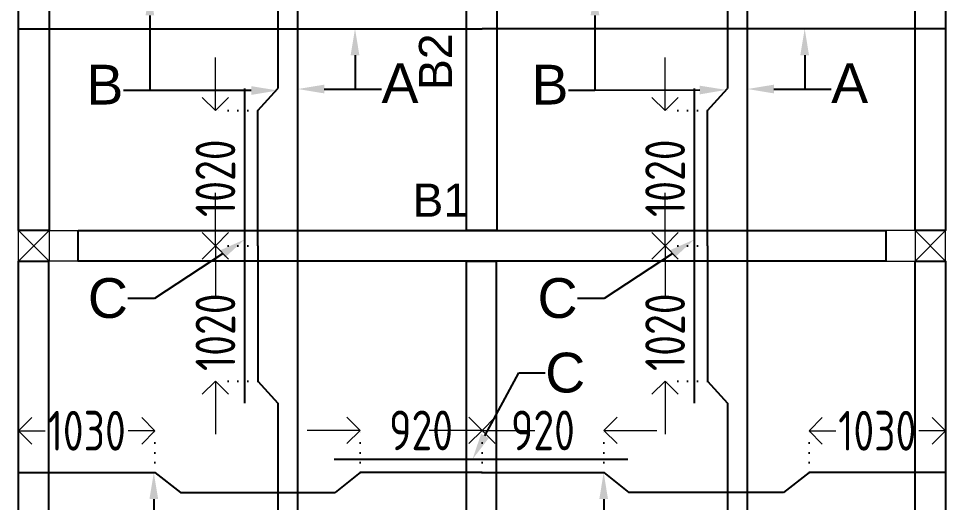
# Model space of a CAD drawing. Header units: inches. Extents: x -605 to 2991212, y -2872845 to 0.
# Drawn here: x 2805439 to 2812439, y -2114542 to -2110893 of the extents above; entities that cross this region are included whole.
import ezdxf
from ezdxf import colors
from ezdxf.entities.mleader import LeaderData, LeaderLine
from ezdxf.enums import TextEntityAlignment as Align
from ezdxf.math import Vec2, Vec3

# ---------------------------------------------------------------- set-up
doc = ezdxf.new("R2010")
doc.units = ezdxf.units.IN
doc.header["$LTSCALE"] = 600
doc.header["$MEASUREMENT"] = 0
doc.linetypes.add('DOT2', pattern=[0.125, 0, -0.125])
for name, color, linetype, lineweight in [('rDIMension', 1, 'Continuous', 18), ('rRCC 2', 40, 'Continuous', 15), ('rREINF 1', 1, 'Continuous', 25)]:
    doc.layers.add(name, color=color, linetype=linetype, lineweight=lineweight)
doc.styles.add('DIM', font='geniso.shx', dxfattribs={"width": 0.85})
doc.styles.get("Standard").update_dxf_attribs({"font": 'arial.ttf'})
doc.dimstyles.new('ST-100', dxfattribs={"dimscale": 100, "dimtxt": 2.5, "dimasz": 2, "dimexe": 0.18, "dimexo": 0.0625, "dimgap": 0.2, "dimtad": 0, "dimdec": 0, "dimzin": 0, "dimdsep": 46, "dimtxsty": 'DIM', "dimblk": 'OPEN90', "dimcen": 0.09, "dimclrd": 256, "dimclrt": 7, "dimadec": 0, "dimazin": 0, "dimtfac": 1, "dimtdec": 0, "dimtofl": 0, "dimtmove": 0, "dimatfit": 3, "dimldrblk": 'OPEN90', "dimfxl": 1, "dimtolj": 1, "dimtzin": 0, "dimlwd": -1, "dimarcsym": 0})

# ---------------------------------------------------------------- blocks, each defined once
blk = doc.blocks.new('_Open90')
at = {"color": 0, "linetype": 'ByBlock', "lineweight": -2}
for p, q in [((-0.5, 0.5), (0, 0)), ((0, 0), (-1, 0)), ((0, 0), (-0.5, -0.5))]:
    blk.add_line(p, q, dxfattribs=at)
blk = doc.blocks.new('*D111')
at = {"layer": 'Defpoints', "color": 0, "linetype": 'ByBlock', "transparency": 16777216}
for p in [(2806468.9, -2114001.7), (2805438.9, -2114317.5), (2806468.9, -2114317.5)]:
    blk.add_point(p, dxfattribs=at)
at = {"layer": 'rDIMension', "color": 0, "linetype": 'DOT2', "lineweight": -2, "transparency": 16777216}
for p, q in [((2805438.9, -2114317.5), (2805438.9, -2114001.7)), ((2806468.9, -2114317.5), (2806468.9, -2114001.7))]:
    blk.add_line(p, q, dxfattribs=at)
at = {"layer": 'rDIMension', "transparency": 16777216}
for p, q in [((2805638.9, -2114001.7), (2805640.5, -2114001.7)), ((2806268.9, -2114001.7), (2806267.2, -2114001.7))]:
    blk.add_line(p, q, dxfattribs=at)
at = {"layer": 'rDIMension', "linetype": 'ByBlock', "transparency": 16777216, "xscale": 200, "yscale": 200, "zscale": 200, "rotation": 180}
blk.add_blockref('_Open90', (2805438.9, -2114001.7), dxfattribs=at)
at = {"layer": 'rDIMension', "linetype": 'ByBlock', "transparency": 16777216, "xscale": 200, "yscale": 200, "zscale": 200}
blk.add_blockref('_Open90', (2806468.9, -2114001.7), dxfattribs=at)
at = {"layer": 'rDIMension', "color": 7, "linetype": 'ByBlock', "transparency": 16777216, "insert": (2805953.9, -2114001.7), "char_height": 300, "attachment_point": 5, "style": 'DIM'}
blk.add_mtext('\\A1;1030', dxfattribs=at)
blk = doc.blocks.new('*D112')
at = {"layer": 'Defpoints', "color": 0, "linetype": 'ByBlock', "transparency": 16777216}
for p in [(2808938.9, -2113999.1), (2808018.9, -2114317.5), (2808938.9, -2114317.5)]:
    blk.add_point(p, dxfattribs=at)
at = {"layer": 'rDIMension', "transparency": 16777216}
for p, q in [((2807818.9, -2113999.1), (2807618.9, -2113999.1)), ((2809138.9, -2113999.1), (2809338.9, -2113999.1))]:
    blk.add_line(p, q, dxfattribs=at)
at = {"layer": 'rDIMension', "color": 0, "linetype": 'DOT2', "lineweight": -2, "transparency": 16777216}
for p, q in [((2808018.9, -2114317.5), (2808018.9, -2113999.1)), ((2808938.9, -2114317.5), (2808938.9, -2113999.1))]:
    blk.add_line(p, q, dxfattribs=at)
at = {"layer": 'rDIMension', "linetype": 'ByBlock', "transparency": 16777216, "xscale": 200, "yscale": 200, "zscale": 200}
blk.add_blockref('_Open90', (2808018.9, -2113999.1), dxfattribs=at)
at = {"layer": 'rDIMension', "linetype": 'ByBlock', "transparency": 16777216, "xscale": 200, "yscale": 200, "zscale": 200, "rotation": 180}
blk.add_blockref('_Open90', (2808938.9, -2113999.1), dxfattribs=at)
at = {"layer": 'rDIMension', "color": 7, "linetype": 'ByBlock', "transparency": 16777216, "insert": (2808478.9, -2113999.1), "char_height": 300, "attachment_point": 5, "style": 'DIM'}
blk.add_mtext('\\A1;920', dxfattribs=at)
blk = doc.blocks.new('*D113')
at = {"layer": 'Defpoints', "color": 0, "linetype": 'ByBlock', "transparency": 16777216}
for p in [(2811408.9, -2114001.7), (2811408.9, -2114317.5), (2812438.9, -2114317.5)]:
    blk.add_point(p, dxfattribs=at)
at = {"layer": 'rDIMension', "color": 0, "linetype": 'DOT2', "lineweight": -2, "transparency": 16777216}
for p, q in [((2811408.9, -2114317.5), (2811408.9, -2114001.7)), ((2812438.9, -2114317.5), (2812438.9, -2114001.7))]:
    blk.add_line(p, q, dxfattribs=at)
at = {"layer": 'rDIMension', "transparency": 16777216}
for p, q in [((2811608.9, -2114001.7), (2811610.5, -2114001.7)), ((2812238.9, -2114001.7), (2812237.2, -2114001.7))]:
    blk.add_line(p, q, dxfattribs=at)
at = {"layer": 'rDIMension', "linetype": 'ByBlock', "transparency": 16777216, "xscale": 200, "yscale": 200, "zscale": 200, "rotation": 180}
blk.add_blockref('_Open90', (2811408.9, -2114001.7), dxfattribs=at)
at = {"layer": 'rDIMension', "linetype": 'ByBlock', "transparency": 16777216, "xscale": 200, "yscale": 200, "zscale": 200}
blk.add_blockref('_Open90', (2812438.9, -2114001.7), dxfattribs=at)
at = {"layer": 'rDIMension', "color": 7, "linetype": 'ByBlock', "transparency": 16777216, "insert": (2811923.9, -2114001.7), "char_height": 300, "attachment_point": 5, "style": 'DIM'}
blk.add_mtext('\\A1;1030', dxfattribs=at)
blk = doc.blocks.new('*D114')
at = {"layer": 'Defpoints', "color": 0, "linetype": 'ByBlock', "transparency": 16777216}
for p in [(2808938.9, -2113999.1), (2808938.9, -2114317.5), (2809858.9, -2114317.5)]:
    blk.add_point(p, dxfattribs=at)
at = {"layer": 'rDIMension', "transparency": 16777216}
for p, q in [((2808738.9, -2113999.1), (2808538.9, -2113999.1)), ((2810058.9, -2113999.1), (2810258.9, -2113999.1))]:
    blk.add_line(p, q, dxfattribs=at)
at = {"layer": 'rDIMension', "color": 0, "linetype": 'DOT2', "lineweight": -2, "transparency": 16777216}
for p, q in [((2808938.9, -2114317.5), (2808938.9, -2113999.1)), ((2809858.9, -2114317.5), (2809858.9, -2113999.1))]:
    blk.add_line(p, q, dxfattribs=at)
at = {"layer": 'rDIMension', "linetype": 'ByBlock', "transparency": 16777216, "xscale": 200, "yscale": 200, "zscale": 200}
blk.add_blockref('_Open90', (2808938.9, -2113999.1), dxfattribs=at)
at = {"layer": 'rDIMension', "linetype": 'ByBlock', "transparency": 16777216, "xscale": 200, "yscale": 200, "zscale": 200, "rotation": 180}
blk.add_blockref('_Open90', (2809858.9, -2113999.1), dxfattribs=at)
at = {"layer": 'rDIMension', "color": 7, "linetype": 'ByBlock', "transparency": 16777216, "insert": (2809398.9, -2113999.1), "char_height": 300, "attachment_point": 5, "style": 'DIM'}
blk.add_mtext('\\A1;920', dxfattribs=at)
blk = doc.blocks.new('*D140')
at = {"layer": 'Defpoints', "color": 0, "linetype": 'ByBlock', "transparency": 16777216}
for p in [(2807246.4, -2111586.9), (2806925.7, -2112606.9), (2807246.4, -2112606.9)]:
    blk.add_point(p, dxfattribs=at)
at = {"layer": 'rDIMension', "transparency": 16777216}
for p, q in [((2806925.7, -2111386.9), (2806925.7, -2111186.9)), ((2806925.7, -2112806.9), (2806925.7, -2113006.9))]:
    blk.add_line(p, q, dxfattribs=at)
at = {"layer": 'rDIMension', "color": 0, "linetype": 'DOT2', "lineweight": -2, "transparency": 16777216}
for p, q in [((2807246.4, -2111586.9), (2806925.7, -2111586.9)), ((2807246.4, -2112606.9), (2806925.7, -2112606.9))]:
    blk.add_line(p, q, dxfattribs=at)
at = {"layer": 'rDIMension', "linetype": 'ByBlock', "transparency": 16777216, "xscale": 200, "yscale": 200, "zscale": 200}
for p, rotation in [((2806925.7, -2111586.9), 270), ((2806925.7, -2112606.9), 90)]:
    blk.add_blockref('_Open90', p, dxfattribs=dict(at, rotation=rotation))
at = {"layer": 'rDIMension', "color": 7, "linetype": 'ByBlock', "transparency": 16777216, "insert": (2806925.7, -2112096.9), "char_height": 300, "attachment_point": 5, "rotation": 90, "style": 'DIM'}
blk.add_mtext('\\A1;1020', dxfattribs=at)
blk = doc.blocks.new('*D142')
at = {"layer": 'Defpoints', "color": 0, "linetype": 'ByBlock', "transparency": 16777216}
for p in [(2810642.2, -2111586.9), (2810321.5, -2112606.9), (2810642.2, -2112606.9)]:
    blk.add_point(p, dxfattribs=at)
at = {"layer": 'rDIMension', "transparency": 16777216}
for p, q in [((2810321.5, -2111386.9), (2810321.5, -2111186.9)), ((2810321.5, -2112806.9), (2810321.5, -2113006.9))]:
    blk.add_line(p, q, dxfattribs=at)
at = {"layer": 'rDIMension', "color": 0, "linetype": 'DOT2', "lineweight": -2, "transparency": 16777216}
for p, q in [((2810642.2, -2111586.9), (2810321.5, -2111586.9)), ((2810642.2, -2112606.9), (2810321.5, -2112606.9))]:
    blk.add_line(p, q, dxfattribs=at)
at = {"layer": 'rDIMension', "linetype": 'ByBlock', "transparency": 16777216, "xscale": 200, "yscale": 200, "zscale": 200}
for p, rotation in [((2810321.5, -2111586.9), 270), ((2810321.5, -2112606.9), 90)]:
    blk.add_blockref('_Open90', p, dxfattribs=dict(at, rotation=rotation))
at = {"layer": 'rDIMension', "color": 7, "linetype": 'ByBlock', "transparency": 16777216, "insert": (2810321.5, -2112096.9), "char_height": 300, "attachment_point": 5, "rotation": 90, "style": 'DIM'}
blk.add_mtext('\\A1;1020', dxfattribs=at)
blk = doc.blocks.new('*D143')
at = {"layer": 'Defpoints', "color": 0, "linetype": 'ByBlock', "transparency": 16777216}
for p in [(2806925.7, -2112606.9), (2807246.4, -2112606.9), (2807246.4, -2113626.9)]:
    blk.add_point(p, dxfattribs=at)
at = {"layer": 'rDIMension', "transparency": 16777216}
for p, q in [((2806925.7, -2112406.9), (2806925.7, -2112206.9)), ((2806925.7, -2113826.9), (2806925.7, -2114026.9))]:
    blk.add_line(p, q, dxfattribs=at)
at = {"layer": 'rDIMension', "color": 0, "linetype": 'DOT2', "lineweight": -2, "transparency": 16777216}
for p, q in [((2807246.4, -2112606.9), (2806925.7, -2112606.9)), ((2807246.4, -2113626.9), (2806925.7, -2113626.9))]:
    blk.add_line(p, q, dxfattribs=at)
at = {"layer": 'rDIMension', "linetype": 'ByBlock', "transparency": 16777216, "xscale": 200, "yscale": 200, "zscale": 200}
for p, rotation in [((2806925.7, -2112606.9), 270), ((2806925.7, -2113626.9), 90)]:
    blk.add_blockref('_Open90', p, dxfattribs=dict(at, rotation=rotation))
at = {"layer": 'rDIMension', "color": 7, "linetype": 'ByBlock', "transparency": 16777216, "insert": (2806925.7, -2113258.6), "char_height": 300, "attachment_point": 5, "rotation": 90, "style": 'DIM'}
blk.add_mtext('\\A1;1020', dxfattribs=at)
blk = doc.blocks.new('*D145')
at = {"layer": 'Defpoints', "color": 0, "linetype": 'ByBlock', "transparency": 16777216}
for p in [(2810321.5, -2112606.9), (2810642.2, -2112606.9), (2810642.2, -2113626.9)]:
    blk.add_point(p, dxfattribs=at)
at = {"layer": 'rDIMension', "transparency": 16777216}
for p, q in [((2810321.5, -2112406.9), (2810321.5, -2112206.9)), ((2810321.5, -2113826.9), (2810321.5, -2114026.9))]:
    blk.add_line(p, q, dxfattribs=at)
at = {"layer": 'rDIMension', "color": 0, "linetype": 'DOT2', "lineweight": -2, "transparency": 16777216}
for p, q in [((2810642.2, -2112606.9), (2810321.5, -2112606.9)), ((2810642.2, -2113626.9), (2810321.5, -2113626.9))]:
    blk.add_line(p, q, dxfattribs=at)
at = {"layer": 'rDIMension', "linetype": 'ByBlock', "transparency": 16777216, "xscale": 200, "yscale": 200, "zscale": 200}
for p, rotation in [((2810321.5, -2112606.9), 270), ((2810321.5, -2113626.9), 90)]:
    blk.add_blockref('_Open90', p, dxfattribs=dict(at, rotation=rotation))
at = {"layer": 'rDIMension', "color": 7, "linetype": 'ByBlock', "transparency": 16777216, "insert": (2810321.5, -2113258.6), "char_height": 300, "attachment_point": 5, "rotation": 90, "style": 'DIM'}
blk.add_mtext('\\A1;1020', dxfattribs=at)

msp = doc.modelspace()

# ---------------------------------------------------------------- linework, layer by layer
at = {"color": 4, "linetype": 'ByBlock'}
for points in [[(2807546.4, -2108906.9), (2807546.4, -2112606.9)], [(2810942.2, -2108906.9), (2810942.2, -2112606.9)], [(2807396.4, -2110093.8), (2807396.4, -2111420.1)], [(2810792.2, -2110093.8), (2810792.2, -2111420.1)], [(2805438.9, -2110969), (2808938.9, -2110969)], [(2812438.9, -2110969), (2808938.9, -2110969)], [(2807146.4, -2111420.1), (2807146.4, -2113793.8)], [(2807246.4, -2112606.9), (2807246.4, -2111586.9), (2807396.4, -2111420.1)], [(2810542.2, -2111420.1), (2810542.2, -2113793.8)], [(2810642.2, -2112606.9), (2810642.2, -2111586.9), (2810792.2, -2111420.1)], [(2807246.4, -2112606.9), (2807246.4, -2113626.9), (2807396.4, -2113793.8)], [(2807546.4, -2112606.9), (2807546.4, -2116306.9)], [(2810642.2, -2112606.9), (2810642.2, -2113626.9), (2810792.2, -2113793.8)], [(2810942.2, -2112606.9), (2810942.2, -2116306.9)], [(2807396.4, -2113793.8), (2807396.4, -2115120.1)], [(2810792.2, -2113793.8), (2810792.2, -2115120.1)], [(2810039.9, -2114217.5), (2807823.4, -2114217.5)], [(2805438.9, -2114317.5), (2806468.9, -2114317.5), (2806662.1, -2114467.5)], [(2808938.9, -2114317.5), (2808018.9, -2114317.5), (2807830.6, -2114467.5)], [(2808938.9, -2114317.5), (2809858.9, -2114317.5), (2810047.1, -2114467.5)], [(2812438.9, -2114317.5), (2811408.9, -2114317.5), (2811215.6, -2114467.5)], [(2806662.1, -2114467.5), (2807830.6, -2114467.5)], [(2811215.6, -2114467.5), (2810047.1, -2114467.5)]]:
    msp.add_lwpolyline(points, dxfattribs=at)
at = {"color": 1, "linetype": 'ByBlock'}
for points in [[(2805438.9, -2109021.9), (2805668.9, -2109021.9), (2805668.9, -2112491.9), (2805438.9, -2112491.9)], [(2808821.7, -2109021.9), (2809051.7, -2109021.9), (2809051.7, -2112491.9), (2808821.7, -2112491.9)], [(2812208.9, -2109021.9), (2812438.9, -2109021.9), (2812438.9, -2112491.9), (2812208.9, -2112491.9)], [(2805888.9, -2112491.9), (2811988.9, -2112491.9), (2811988.9, -2112721.9), (2805888.9, -2112721.9)], [(2805438.9, -2112721.9), (2805663.9, -2112721.9), (2805663.9, -2116191.9), (2805438.9, -2116191.9)], [(2808821.7, -2112721.9), (2809046.7, -2112721.9), (2809046.7, -2116191.9), (2808821.7, -2116191.9)], [(2812208.9, -2112721.9), (2812438.9, -2112721.9), (2812438.9, -2116191.9), (2812208.9, -2116191.9)]]:
    msp.add_lwpolyline(points, close=True, dxfattribs=at)
at = {"layer": 'rRCC 2', "color": 6}
for p, q in [((2805438.9, -2112491.9), (2805668.9, -2112721.9)), ((2805438.9, -2112721.9), (2805668.9, -2112491.9)), ((2812438.9, -2112491.9), (2812208.9, -2112721.9)), ((2812438.9, -2112721.9), (2812208.9, -2112491.9))]:
    msp.add_line(p, q, dxfattribs=at)
for points in [[(2805438.9, -2112721.9), (2805438.9, -2112491.9), (2805888.9, -2112491.9), (2805888.9, -2112721.9)], [(2805438.9, -2112491.9), (2805668.9, -2112491.9), (2805668.9, -2112721.9), (2805438.9, -2112721.9)], [(2812438.9, -2112721.9), (2812438.9, -2112491.9), (2811988.9, -2112491.9), (2811988.9, -2112721.9)], [(2812438.9, -2112491.9), (2812208.9, -2112491.9), (2812208.9, -2112721.9), (2812438.9, -2112721.9)]]:
    msp.add_lwpolyline(points, close=True, dxfattribs=at)

# ---------------------------------------------------------------- texts
at = {"layer": 'rRCC 2'}
msp.add_text('B2', height=250, rotation=90, dxfattribs=at).set_placement((2808587.5, -2111218.6), align=Align.MIDDLE_CENTER)
msp.add_text('B1', height=250, dxfattribs=at).set_placement((2808627.5, -2112262.4), align=Align.MIDDLE_CENTER)

# ---------------------------------------------------------------- dimensions: what is measured, and where the dimension line sits
at = {"layer": 'rDIMension', "color": 1, "linetype": 'ByBlock'}
for base, p1, p2, angle, picture, middle in [((2806925.7, -2112606.9), (2807246.4, -2111586.9), (2807246.4, -2112606.9), 90, '*D140', (2806925.7, -2112096.9)), ((2810321.5, -2112606.9), (2810642.2, -2111586.9), (2810642.2, -2112606.9), 90, '*D142', (2810321.5, -2112096.9)), ((2808938.9, -2113999.1), (2809858.9, -2114317.5), (2808938.9, -2114317.5), 180, '*D114', (2809398.9, -2113999.1))]:
    dim = msp.add_linear_dim(base=base, p1=p1, p2=p2, angle=angle, dimstyle='ST-100', override={"dimtxt": 3, "dimexe": 0, "dimexo": 0, "dimtmove": 1, "dimfxl": 1.25, "dimtfillclr": 256, "dimarcsym": 2}, dxfattribs=at)
    dim.commit()
    dim.dimension.update_dxf_attribs({"geometry": picture, "text_midpoint": middle})
for base, p1, p2, angle, override, picture, middle in [((2806925.7, -2112606.9), (2807246.4, -2113626.9), (2807246.4, -2112606.9), 90, {"dimtxt": 3, "dimexe": 0, "dimexo": 0, "dimtmove": 1, "dimfxl": 1.25, "dimtfillclr": 256, "dimarcsym": 2}, '*D143', (2806925.7, -2113258.6)), ((2810321.5, -2112606.9), (2810642.2, -2113626.9), (2810642.2, -2112606.9), 90, {"dimtxt": 3, "dimexe": 0, "dimexo": 0, "dimtmove": 1, "dimfxl": 1.25, "dimtfillclr": 256, "dimarcsym": 2}, '*D145', (2810321.5, -2113258.6)), ((2811408.9, -2114001.7), (2812438.9, -2114317.5), (2811408.9, -2114317.5), 180, {"dimtxt": 3, "dimasz": 2, "dimexe": 0, "dimexo": 0, "dimtmove": 1, "dimfxl": 1.25, "dimtfillclr": 256, "dimarcsym": 2}, '*D113', (2811923.9, -2114001.7))]:
    dim = msp.add_linear_dim(base=base, p1=p1, p2=p2, angle=angle, dimstyle='ST-100', override=override, dxfattribs=at)
    dim.commit()
    dim.dimension.update_dxf_attribs({"geometry": picture, "text_midpoint": middle, "dimtype": 160})
dim = msp.add_linear_dim(base=(2806468.9, -2114001.7), p1=(2805438.9, -2114317.5), p2=(2806468.9, -2114317.5), dimstyle='ST-100', override={"dimtxt": 3, "dimasz": 2, "dimexe": 0, "dimexo": 0, "dimtmove": 1, "dimfxl": 1.25, "dimtfillclr": 256, "dimarcsym": 2}, dxfattribs=at)
dim.commit()
dim.dimension.update_dxf_attribs({"geometry": '*D111', "text_midpoint": (2805953.9, -2114001.7), "dimtype": 160})
dim = msp.add_linear_dim(base=(2808938.9, -2113999.1), p1=(2808018.9, -2114317.5), p2=(2808938.9, -2114317.5), dimstyle='ST-100', override={"dimtxt": 3, "dimexe": 0, "dimexo": 0, "dimtmove": 1, "dimfxl": 1.25, "dimtfillclr": 256, "dimarcsym": 2}, dxfattribs=at)
dim.commit()
dim.dimension.update_dxf_attribs({"geometry": '*D112', "text_midpoint": (2808478.9, -2113999.1)})

# ---------------------------------------------------------------- leaders
at = {"layer": 'rREINF 1', "color": 3, "linetype": 'ByBlock'}
ml = msp.add_multileader_mtext('Standard', dxfattribs=at)
ml.set_content('B', color=3)
ml.set_leader_properties()
ml.build(insert=Vec2(0, 0))
ml.multileader.update_dxf_attribs({"text_top_attachment_type": 0, "text_bottom_attachment_type": 0, "dogleg_length": 200, "arrow_head_size": 200})
ctx = ml.context
ctx.base_point, ctx.char_height, ctx.arrow_head_size, ctx.landing_gap_size, ctx.plane_origin = Vec3(2806004.2, -2111435.4), 300, 200, 0.09, Vec3(2806465.1, -2110842.2)
ctx.text_align_type = 2
notes = []
notes.append((ctx, [(0, (1, 1, 0), (2806430.9, -2111435.4), (-1, 0), 200, [(0, [(2806430.9, -2110669)], 256, [])])]))
ctx.mtext.insert, ctx.mtext.alignment, ctx.mtext.flow_direction = Vec3(2806230.8, -2111241), 3, 5
ml = msp.add_multileader_mtext('Standard', dxfattribs=at)
ml.set_content('B', color=3)
ml.set_leader_properties()
ml.build(insert=Vec2(0, 0))
ml.multileader.update_dxf_attribs({"text_top_attachment_type": 0, "text_bottom_attachment_type": 0, "dogleg_length": 200, "arrow_head_size": 200})
ctx = ml.context
ctx.base_point, ctx.char_height, ctx.arrow_head_size, ctx.landing_gap_size, ctx.plane_origin = Vec3(2809365.2, -2111435.4), 300, 200, 0.09, Vec3(2809826.1, -2110842.2)
ctx.text_align_type = 2
notes.append((ctx, [(0, (1, 1, 0), (2809792, -2111435.4), (-1, 0), 200, [(0, [(2809792, -2110669)], 256, [])])]))
ctx.mtext.insert, ctx.mtext.alignment, ctx.mtext.flow_direction = Vec3(2809591.9, -2111241), 3, 5
ml = msp.add_multileader_mtext('Standard', dxfattribs=at)
ml.set_content('A', color=3)
ml.set_leader_properties()
ml.build(insert=Vec2(0, 0))
ml.multileader.update_dxf_attribs({"text_top_attachment_type": 0, "text_bottom_attachment_type": 0, "dogleg_length": 200, "arrow_head_size": 200})
ctx = ml.context
ctx.base_point, ctx.char_height, ctx.arrow_head_size, ctx.landing_gap_size, ctx.plane_origin = Vec3(2808179.9, -2111424.2), 300, 200, 0.09, Vec3(2808133.3, -2110831)
notes.append((ctx, [(0, (1, 1, 0), (2807979.9, -2111424.2), (1, 0), 200, [(0, [(2807979.9, -2110969)], 256, [])])]))
ctx.mtext.insert, ctx.mtext.flow_direction = Vec3(2808180, -2111229.8), 5
ml = msp.add_multileader_mtext('Standard', dxfattribs=at)
ml.set_content('A', color=3)
ml.set_leader_properties()
ml.build(insert=Vec2(0, 0))
ml.multileader.update_dxf_attribs({"text_top_attachment_type": 0, "text_bottom_attachment_type": 0, "dogleg_length": 200, "arrow_head_size": 200})
ctx = ml.context
ctx.base_point, ctx.char_height, ctx.arrow_head_size, ctx.landing_gap_size, ctx.plane_origin = Vec3(2811575.7, -2111424.2), 300, 200, 0.09, Vec3(2811529.2, -2110831)
notes.append((ctx, [(0, (1, 1, 0), (2811375.7, -2111424.2), (1, 0), 200, [(0, [(2811375.7, -2110969)], 256, [])])]))
ctx.mtext.insert, ctx.mtext.flow_direction = Vec3(2811575.8, -2111229.8), 5
ml = msp.add_multileader_mtext('Standard', dxfattribs=at)
ml.set_content('', color=3)
ml.set_leader_properties()
ml.build(insert=Vec2(0, 0))
ml.multileader.update_dxf_attribs({"text_top_attachment_type": 0, "text_bottom_attachment_type": 0, "dogleg_length": 200, "arrow_head_size": 200})
ctx = ml.context
ctx.base_point, ctx.char_height, ctx.arrow_head_size, ctx.landing_gap_size, ctx.plane_origin = Vec3(2806230.7, -2111435.4), 300, 200, 0.09, Vec3(2807034.3, -2111435.4)
ctx.text_align_type = 2
notes.append((ctx, [(0, (1, 1, 0), (2806430.9, -2111435.4), (-1, 0), 200, [(0, [(2807396.4, -2111435.4)], 256, [])])]))
ctx.mtext.insert, ctx.mtext.alignment, ctx.mtext.flow_direction = Vec3(2806230.8, -2111285.4), 3, 5
ml = msp.add_multileader_mtext('Standard', dxfattribs=at)
ml.set_content('', color=3)
ml.set_leader_properties()
ml.build(insert=Vec2(0, 0))
ml.multileader.update_dxf_attribs({"text_top_attachment_type": 0, "text_bottom_attachment_type": 0, "dogleg_length": 200, "arrow_head_size": 200})
ctx = ml.context
ctx.base_point, ctx.char_height, ctx.arrow_head_size, ctx.landing_gap_size, ctx.plane_origin = Vec3(2808179.9, -2111424.2), 300, 200, 0.09, Vec3(2807564.1, -2111424.2)
notes.append((ctx, [(0, (1, 1, 0), (2807979.9, -2111424.2), (1, 0), 200, [(0, [(2807547.2, -2111424.2)], 256, [])])]))
ctx.mtext.insert, ctx.mtext.flow_direction = Vec3(2808180, -2111274.2), 5
ml = msp.add_multileader_mtext('Standard', dxfattribs=at)
ml.set_content('', color=3)
ml.set_leader_properties()
ml.build(insert=Vec2(0, 0))
ml.multileader.update_dxf_attribs({"text_top_attachment_type": 0, "text_bottom_attachment_type": 0, "dogleg_length": 200, "arrow_head_size": 200})
ctx = ml.context
ctx.base_point, ctx.char_height, ctx.arrow_head_size, ctx.landing_gap_size, ctx.plane_origin = Vec3(2809591.8, -2111435.4), 300, 200, 0.09, Vec3(2810395.3, -2111435.4)
ctx.text_align_type = 2
notes.append((ctx, [(0, (1, 1, 0), (2809792, -2111435.4), (-1, 0), 200, [(0, [(2810782.7, -2111430.7)], 256, [])])]))
ctx.mtext.insert, ctx.mtext.alignment, ctx.mtext.flow_direction = Vec3(2809591.9, -2111285.4), 3, 5
ml = msp.add_multileader_mtext('Standard', dxfattribs=at)
ml.set_content('', color=3)
ml.set_leader_properties()
ml.build(insert=Vec2(0, 0))
ml.multileader.update_dxf_attribs({"text_top_attachment_type": 0, "text_bottom_attachment_type": 0, "dogleg_length": 200, "arrow_head_size": 200})
ctx = ml.context
ctx.base_point, ctx.char_height, ctx.arrow_head_size, ctx.landing_gap_size, ctx.plane_origin = Vec3(2811575.7, -2111424.2), 300, 200, 0.09, Vec3(2810959.9, -2111424.2)
notes.append((ctx, [(0, (1, 1, 0), (2811375.7, -2111424.2), (1, 0), 200, [(0, [(2810943, -2111424.2)], 256, [])])]))
ctx.mtext.insert, ctx.mtext.flow_direction = Vec3(2811575.8, -2111274.2), 5
ml = msp.add_multileader_mtext('Standard', dxfattribs=at)
ml.set_content('C', color=3)
ml.set_leader_properties()
ml.build(insert=Vec2(0, 0))
ml.multileader.update_dxf_attribs({"text_top_attachment_type": 0, "text_bottom_attachment_type": 0, "dogleg_length": 200, "arrow_head_size": 200})
ctx = ml.context
ctx.base_point, ctx.char_height, ctx.arrow_head_size, ctx.landing_gap_size, ctx.plane_origin = Vec3(2805999.6, -2113003.4), 300, 200, 0.09, Vec3(2806895.9, -2112600.9)
ctx.text_align_type = 2
notes.append((ctx, [(1, (1, 1, 0), (2806465, -2113003.4), (-1, 0), 200, [(0, [(2807146.4, -2112558.9)], 256, [])])]))
ctx.mtext.insert, ctx.mtext.alignment, ctx.mtext.flow_direction = Vec3(2806264.9, -2112850.8), 3, 5
ml = msp.add_multileader_mtext('Standard', dxfattribs=at)
ml.set_content('C', color=3)
ml.set_leader_properties()
ml.build(insert=Vec2(0, 0))
ml.multileader.update_dxf_attribs({"text_top_attachment_type": 0, "text_bottom_attachment_type": 0, "dogleg_length": 200, "arrow_head_size": 200})
ctx = ml.context
ctx.base_point, ctx.char_height, ctx.arrow_head_size, ctx.landing_gap_size, ctx.plane_origin = Vec3(2809395.4, -2113003.4), 300, 200, 0.09, Vec3(2810291.7, -2112600.9)
ctx.text_align_type = 2
notes.append((ctx, [(1, (1, 1, 0), (2809860.8, -2113003.4), (-1, 0), 200, [(0, [(2810542.2, -2112558.9)], 256, [])])]))
ctx.mtext.insert, ctx.mtext.alignment, ctx.mtext.flow_direction = Vec3(2809660.7, -2112850.8), 3, 5
ml = msp.add_multileader_mtext('Standard', dxfattribs=at)
ml.set_content('C', color=3)
ml.set_leader_properties()
ml.build(insert=Vec2(0, 0))
ml.multileader.update_dxf_attribs({"text_top_attachment_type": 0, "text_bottom_attachment_type": 0, "dogleg_length": 200, "arrow_head_size": 200})
ctx = ml.context
ctx.base_point, ctx.char_height, ctx.arrow_head_size, ctx.landing_gap_size, ctx.plane_origin = Vec3(2809416, -2113565.6), 300, 200, 0.09, Vec3(2808445.2, -2114468.1)
notes.append((ctx, [(0, (1, 1, 0), (2809216, -2113565.6), (1, 0), 200, [(0, [(2808866.6, -2114217.5)], 256, [])])]))
ctx.mtext.insert, ctx.mtext.flow_direction = Vec3(2809416.1, -2113413.1), 5
ml = msp.add_multileader_mtext('Standard', dxfattribs=at)
ml.set_content('B', color=3)
ml.set_leader_properties()
ml.build(insert=Vec2(0, 0))
ml.multileader.update_dxf_attribs({"text_top_attachment_type": 0, "text_bottom_attachment_type": 0, "dogleg_length": 200, "arrow_head_size": 200})
ctx = ml.context
ctx.base_point, ctx.char_height, ctx.arrow_head_size, ctx.landing_gap_size, ctx.plane_origin = Vec3(2806033.7, -2115083.9), 300, 200, 0.09, Vec3(2806494.6, -2114490.6)
ctx.text_align_type = 2
notes.append((ctx, [(0, (1, 1, 0), (2806460.4, -2115083.9), (-1, 0), 200, [(0, [(2806460.4, -2114317.5)], 256, [])])]))
ctx.mtext.insert, ctx.mtext.alignment, ctx.mtext.flow_direction = Vec3(2806260.4, -2114889.5), 3, 5
ml = msp.add_multileader_mtext('Standard', dxfattribs=at)
ml.set_content('B', color=3)
ml.set_leader_properties()
ml.build(insert=Vec2(0, 0))
ml.multileader.update_dxf_attribs({"text_top_attachment_type": 0, "text_bottom_attachment_type": 0, "dogleg_length": 200, "arrow_head_size": 200})
ctx = ml.context
ctx.base_point, ctx.char_height, ctx.arrow_head_size, ctx.landing_gap_size, ctx.plane_origin = Vec3(2809431, -2115083.9), 300, 200, 0.09, Vec3(2809891.9, -2114490.6)
ctx.text_align_type = 2
notes.append((ctx, [(0, (1, 1, 0), (2809857.7, -2115083.9), (-1, 0), 200, [(0, [(2809857.7, -2114317.5)], 256, [])])]))
ctx.mtext.insert, ctx.mtext.alignment, ctx.mtext.flow_direction = Vec3(2809657.6, -2114889.5), 3, 5
for ctx, leaders in notes:
    for number, flags, end, landing, length, lines in leaders:
        leader = LeaderData()
        leader.index, (leader.has_last_leader_line, leader.has_dogleg_vector, leader.attachment_direction) = number, flags
        leader.last_leader_point, leader.dogleg_vector, leader.dogleg_length = Vec3(end), Vec3(landing), length
        for number, points, colour, breaks in lines:
            line = LeaderLine()
            line.index, line.vertices, line.color, line.breaks = number, Vec3.list(points), colors.encode_raw_color(colour), breaks
            leader.lines.append(line)
        ctx.leaders.append(leader)

doc.saveas('drawing.dxf')
